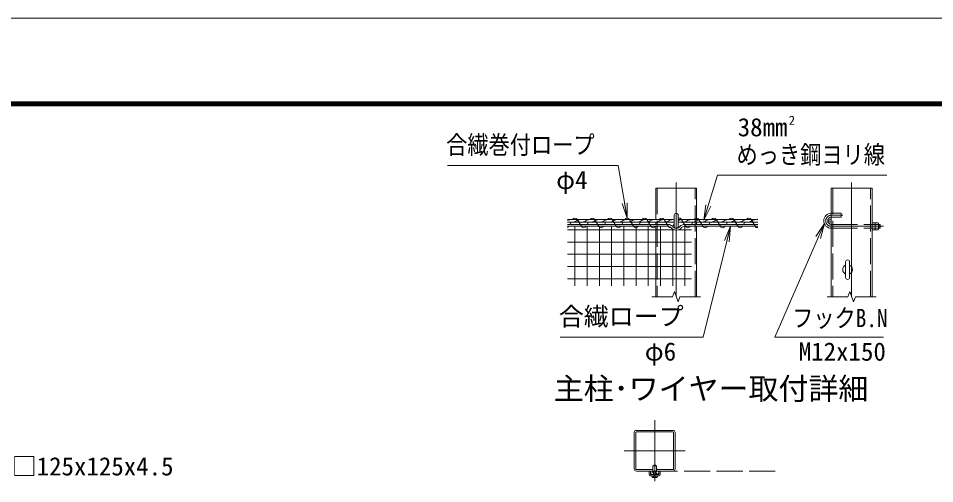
# Model space of a CAD drawing. Units: millimetres at full size; details may follow other scales. Extents: x -14700 to 14700, y -10395 to 10395.
# Drawn here: x 1215 to 9648, y 6109 to 10395 of the extents above; entities that cross this region are included whole.
import ezdxf
from ezdxf.enums import TextEntityAlignment as Align

# ---------------------------------------------------------------- set-up
doc = ezdxf.new("R2010")
doc.units = ezdxf.units.MM
doc.header["$LTSCALE"] = 40
doc.linetypes.add('DASHED', pattern=[7.5, 6, -1.5])
doc.linetypes.add('USER1', pattern=[50.8, 31.75, -6.35, 6.35, -6.35])
for name, color, linetype, lineweight in [('0-0_D-STR3', 3, 'Continuous', 13), ('0-1_D-STR1', 1, 'Continuous', 18), ('0-2_D-BMK', 2, 'USER1', 13), ('0-6_D-STR-DIM', 7, 'Continuous', 13), ('0-7_0', 7, 'Continuous', 18), ('0-9_D-STR-TXT', 7, 'Continuous', 13), ('0-A_D-TTL-TXT', 7, 'Continuous', 13), ('0-B_D-STR2', 7, 'Continuous', 13), ('0-C_D-TTL', 7, 'Continuous', 18)]:
    doc.layers.add(name, color=color, linetype=linetype, lineweight=lineweight)
doc.styles.add('ＭＳ ゴシック', font='')
doc.styles.get('ＭＳ ゴシック').set_extended_font_data('MS Gothic')

# ---------------------------------------------------------------- blocks, each defined once
blk = doc.blocks.new('_Open')
at = {"layer": '0-7_0'}
blk.add_line((-40, 6.67), (0, 0), dxfattribs=at)
blk.add_lwpolyline([(-40, -6.67), (0, 0), (-40, 0)], dxfattribs=at)

msp = doc.modelspace()

# ---------------------------------------------------------------- linework, layer by layer
at = {"layer": '0-0_D-STR3'}
for p, q in [((6269.34, 8542.12), (7251.34, 8542.12)), ((6269.34, 8518.12), (7251.34, 8518.12)), ((7251.34, 8581.12), (7251.34, 8479.12)), ((7287.34, 8581.12), (7287.34, 8479.12)), ((7287.34, 8542.12), (8019.34, 8542.12)), ((7287.34, 8518.12), (8019.34, 8518.12)), ((7196.48, 8497.12), (6269.34, 8497.12)), ((7195.22, 8479.12), (6269.34, 8479.12)), ((7342.2, 8497.12), (8019.34, 8497.12)), ((7343.46, 8479.12), (8019.34, 8479.12)), ((9071.38, 8511.97), (9071.38, 8446.27)), ((9071.38, 8511.97), (9098.98, 8511.97)), ((9071.38, 8495.54), (9098.98, 8495.54)), ((9071.38, 8462.69), (9098.98, 8462.69)), ((9071.38, 8446.27), (9098.98, 8446.27)), ((9101.38, 8511.97), (9101.38, 8446.27)), ((9101.38, 8511.97), (9128.98, 8511.97)), ((9101.38, 8504.97), (9101.38, 8453.27)), ((9101.38, 8495.54), (9128.98, 8495.54)), ((9101.38, 8462.69), (9128.98, 8462.69)), ((9101.38, 8446.27), (9128.98, 8446.27)), ((9131.38, 8504.97), (9131.38, 8453.27)), ((9131.38, 8497.12), (9143.54, 8497.12)), ((9131.38, 8494.28), (9146.38, 8494.28)), ((9131.38, 8461.12), (9143.54, 8461.12)), ((9146.38, 8494.28), (9143.54, 8497.12)), ((9143.54, 8497.12), (9143.54, 8461.12)), ((9146.38, 8494.28), (9146.38, 8463.96)), ((8827.63, 8008.87), (8827.63, 8151.37)), ((8865.13, 8008.87), (8865.13, 8151.37)), ((7054.62, 6224.49), (7054.92, 6271.59)), ((7087.92, 6271.59), (7054.92, 6271.59)), ((7059.42, 6274.29), (7063.02, 6277.89)), ((7059.42, 6274.29), (7083.42, 6274.29)), ((7059.42, 6271.59), (7059.42, 6274.29)), ((7061.67, 6271.59), (7061.67, 6276.54)), ((7063.02, 6277.89), (7079.82, 6277.89)), ((7083.42, 6274.29), (7079.82, 6277.89)), ((7081.17, 6271.59), (7081.17, 6276.54)), ((7083.42, 6271.59), (7083.42, 6274.29)), ((7087.92, 6271.59), (7088.22, 6224.49)), ((7019.82, 6224.49), (7032.42, 6224.49)), ((7019.82, 6194.49), (7019.82, 6224.49)), ((7032.42, 6195.99), (7032.42, 6224.49)), ((7032.42, 6181.89), (7110.42, 6181.89)), ((7033.92, 6194.49), (7108.92, 6194.49)), ((7048.9, 6181.89), (7048.9, 6168.08)), ((7048.9, 6181.89), (7093.93, 6181.89)), ((7052.52, 6165.99), (7048.9, 6168.08)), ((7052.52, 6165.99), (7090.32, 6165.99)), ((7059.42, 6194.49), (7059.42, 6224.49)), ((7060.16, 6181.89), (7060.16, 6168.08)), ((7061.67, 6194.49), (7061.67, 6224.49)), ((7081.17, 6194.49), (7081.17, 6224.49)), ((7082.68, 6181.89), (7082.68, 6168.08)), ((7083.42, 6194.49), (7083.42, 6224.49)), ((7090.32, 6165.99), (7093.93, 6168.08)), ((7093.93, 6181.89), (7093.93, 6168.08)), ((7110.42, 6195.99), (7110.42, 6224.49)), ((7110.42, 6224.49), (7123.02, 6224.49)), ((7123.02, 6194.49), (7123.02, 6224.49))]:
    msp.add_line(p, q, dxfattribs=at)
at = {"layer": '0-0_D-STR3', "color": 4}
for p, q in [((6302.1, 8518.12), (6289.67, 8497.12)), ((6358.96, 8542.12), (6396.27, 8479.12)), ((6462.01, 8518.12), (6449.57, 8497.12)), ((6518.87, 8542.12), (6556.17, 8479.12)), ((6621.91, 8518.12), (6609.48, 8497.12)), ((6678.77, 8542.12), (6716.08, 8479.12)), ((6781.82, 8518.12), (6769.38, 8497.12)), ((6838.67, 8542.12), (6875.98, 8479.12)), ((6941.72, 8518.12), (6929.29, 8497.12)), ((6998.58, 8542.12), (7035.89, 8479.12)), ((7101.62, 8518.12), (7089.19, 8497.12)), ((7158.48, 8542.12), (7195.79, 8479.12)), ((7318.39, 8542.12), (7355.69, 8479.12)), ((7421.43, 8518.12), (7409, 8497.12)), ((7478.29, 8542.12), (7515.6, 8479.12)), ((7581.34, 8518.12), (7568.9, 8497.12)), ((7638.19, 8542.12), (7675.5, 8479.12)), ((7741.24, 8518.12), (7728.81, 8497.12)), ((7798.1, 8542.12), (7835.41, 8479.12)), ((7901.15, 8518.12), (7888.71, 8497.12)), ((7958, 8542.12), (7995.31, 8479.12)), ((7251.34, 8500.91), (7238.43, 8479.12))]:
    msp.add_line(p, q, dxfattribs=at)
at = {"layer": '0-0_D-STR3', "linetype": 'DASHED'}
for p, q in [((8696.38, 8599.12), (8786.38, 8599.12)), ((8696.38, 8563.12), (8786.38, 8563.12)), ((8786.38, 8599.12), (8786.38, 8563.12)), ((8696.38, 8497.12), (9071.38, 8497.12)), ((8696.38, 8461.12), (9071.38, 8461.12))]:
    msp.add_line(p, q, dxfattribs=at)
at = {"layer": '0-0_D-STR3'}
for points in [[(6305.34, 8542.12), (6275.33, 8535.18), (6269.34, 8531.72)], [(6390.33, 8542.12), (6360.32, 8535.18), (6341.92, 8524.56), (6314.31, 8518.12)], [(6475.32, 8542.12), (6445.31, 8535.18), (6426.91, 8524.56), (6399.3, 8518.12)], [(6560.32, 8542.12), (6530.31, 8535.18), (6511.9, 8524.56), (6484.29, 8518.12)], [(6645.31, 8542.12), (6615.3, 8535.18), (6596.9, 8524.56), (6569.29, 8518.12)], [(6730.3, 8542.12), (6700.29, 8535.18), (6681.89, 8524.56), (6654.28, 8518.12)], [(6815.29, 8542.12), (6785.28, 8535.18), (6766.88, 8524.56), (6739.27, 8518.12)], [(6900.28, 8542.12), (6870.27, 8535.18), (6851.87, 8524.56), (6824.26, 8518.12)], [(6985.27, 8542.12), (6955.27, 8535.18), (6936.86, 8524.56), (6909.25, 8518.12)], [(7070.27, 8542.12), (7040.26, 8535.18), (7021.85, 8524.56), (6994.24, 8518.12)], [(7155.26, 8542.12), (7125.25, 8535.18), (7106.85, 8524.56), (7079.24, 8518.12)], [(7240.25, 8542.12), (7210.24, 8535.18), (7191.84, 8524.56), (7164.23, 8518.12)], [(7325.24, 8542.12), (7295.23, 8535.18), (7287.34, 8530.62)], [(7410.23, 8542.12), (7380.22, 8535.18), (7361.82, 8524.56), (7334.21, 8518.12)], [(7495.23, 8542.12), (7465.22, 8535.18), (7446.81, 8524.56), (7419.2, 8518.12)], [(7580.22, 8542.12), (7550.21, 8535.18), (7531.81, 8524.56), (7504.19, 8518.12)], [(7665.21, 8542.12), (7635.2, 8535.18), (7616.8, 8524.56), (7589.19, 8518.12)], [(7750.2, 8542.12), (7720.19, 8535.18), (7701.79, 8524.56), (7674.18, 8518.12)], [(7835.19, 8542.12), (7805.18, 8535.18), (7786.78, 8524.56), (7759.17, 8518.12)], [(7920.18, 8542.12), (7890.17, 8535.18), (7871.77, 8524.56), (7844.16, 8518.12)], [(8005.18, 8542.12), (7975.17, 8535.18), (7956.76, 8524.56), (7929.15, 8518.12)], [(9131.38, 8463.96), (9146.38, 8463.96), (9143.54, 8461.12)]]:
    msp.add_lwpolyline(points, dxfattribs=at)
for centre, radius in [((8684.38, 8530.12), 12), ((7041.42, 6215.49), 9), ((7096.92, 6210.99), 13.5)]:
    msp.add_circle(centre, radius, dxfattribs=at)
at = {"layer": '0-0_D-STR3', "color": 4}
for centre, start, end in [((6337.64, 8530.33), 28.93798, 151.06202), ((6497.54, 8530.33), 28.93798, 151.06202), ((6657.45, 8530.33), 28.93798, 151.06202), ((6817.35, 8530.33), 28.93798, 151.06202), ((6977.26, 8530.33), 28.93798, 151.06202), ((7137.16, 8530.33), 28.93798, 151.06202), ((7297.06, 8530.33), 28.93798, 113.52174), ((7456.97, 8530.33), 28.93798, 151.06202), ((7616.87, 8530.33), 28.93798, 151.06202), ((7776.78, 8530.33), 28.93798, 151.06202), ((7936.68, 8530.33), 28.93798, 151.06202), ((6257.69, 8490.91), 298.5737, 331.06202), ((6417.59, 8490.91), 208.93798, 331.06202), ((6577.5, 8490.91), 208.93798, 331.06202), ((6737.4, 8490.91), 208.93798, 331.06202), ((6897.3, 8490.91), 208.93798, 331.06202), ((7057.21, 8490.91), 208.93798, 331.06202), ((7217.11, 8490.91), 208.93798, 278.73734), ((7377.02, 8490.91), 208.93798, 331.06202), ((7536.92, 8490.91), 208.93798, 331.06202), ((7696.82, 8490.91), 208.93798, 331.06202), ((7856.73, 8490.91), 208.93798, 331.06202), ((8016.63, 8490.91), 208.93798, 276.37941)]:
    msp.add_arc(centre, 24.36, start, end, dxfattribs=at)
at = {"layer": '0-0_D-STR3'}
for centre, radius, start, end in [((7269.34, 8581.12), 18, 0, 180), ((8696.38, 8530.12), 69, 90, 270), ((8696.38, 8530.12), 33, 90, 270), ((7187.9, 8431.18), 48.49, 47.06511, 81.32471), ((7187.9, 8431.18), 66.49, 46.13331, 82.59331), ((7273.06, 8512.16), 69.17, 220.94329, 266.91465), ((7273.06, 8512.16), 51.17, 220.2105, 265.8277), ((7217.11, 8490.91), 24.36, 323.06212, 331.06202), ((7269.34, 8479.12), 18, 180, 0), ((7265.62, 8512.16), 51.17, 274.1723, 319.7895), ((7265.62, 8512.16), 69.17, 273.08535, 318.90015), ((7350.78, 8431.18), 66.49, 97.40669, 133.86669), ((7350.78, 8431.18), 48.49, 98.67529, 132.93489), ((9086.43, 8503.76), 14.99, 326.78843, 33.21157), ((9043.97, 8479.12), 57.41, 343.37369, 16.62631), ((9086.43, 8454.48), 14.99, 326.78843, 33.21157), ((9116.43, 8503.76), 14.99, 326.78843, 33.21157), ((9073.97, 8479.12), 57.41, 343.37369, 16.62631), ((9116.43, 8454.48), 14.99, 326.78843, 33.21157), ((8846.38, 8080.12), 45, 114.62432, 245.37568), ((8846.38, 8151.37), 18.75, 0, 180), ((8846.38, 8080.12), 45, 294.62432, 65.37568), ((8846.38, 8008.87), 18.75, 180, 0), ((7032.42, 6194.49), 12.6, 180, 270), ((7033.92, 6195.99), 1.5, 180, 270), ((7033.92, 6195.99), 1.5, 180, 270), ((7054.53, 6176.3), 9.97, 235.61585, 304.38415), ((7071.42, 6203.59), 37.26, 252.4121, 287.5879), ((7088.31, 6176.3), 9.97, 235.61585, 304.38415), ((7108.92, 6195.99), 1.5, 270, 0), ((7110.42, 6194.49), 12.6, 270, 0)]:
    msp.add_arc(centre, radius, start, end, dxfattribs=at)
at = {"layer": '0-1_D-STR1', "linetype": 'DASHED'}
for p, q in [((7095.34, 8830.12), (7095.34, 7830.12)), ((7443.34, 7830.12), (7443.34, 8830.12)), ((8709.88, 8830.12), (8709.88, 7830.12)), ((9057.88, 7830.12), (9057.88, 8830.12))]:
    msp.add_line(p, q, dxfattribs=at)
at = {"layer": '0-1_D-STR1'}
for p, q in [((7456.84, 8542.12), (7456.84, 8830.12)), ((8696.38, 7830.12), (8696.38, 8830.12)), ((7081.84, 8518.12), (7081.84, 8497.12)), ((7456.84, 8497.12), (7456.84, 8518.12)), ((7081.84, 8479.12), (7081.84, 7830.12)), ((7456.84, 7830.12), (7456.84, 8479.12)), ((6883.92, 6580.29), (6883.92, 6243.69)), ((6897.42, 6580.29), (6897.42, 6243.69)), ((7239.72, 6599.49), (6903.12, 6599.49)), ((7239.72, 6585.99), (6903.12, 6585.99)), ((7245.42, 6243.69), (7245.42, 6580.29)), ((7258.92, 6243.69), (7258.92, 6580.29)), ((6903.12, 6237.99), (7054.7, 6237.99)), ((6903.12, 6224.49), (7239.72, 6224.49)), ((7088.13, 6237.99), (7239.72, 6237.99))]:
    msp.add_line(p, q, dxfattribs=at)
for points in [[(7456.84, 8830.12), (7081.84, 8830.12), (7081.84, 8542.12)], [(8696.38, 8830.12), (9071.38, 8830.12), (9071.38, 7830.12)]]:
    msp.add_lwpolyline(points, dxfattribs=at)
for centre, radius, start, end in [((6903.12, 6580.29), 19.2, 90, 180), ((6903.12, 6580.29), 5.7, 90, 180), ((7239.72, 6580.29), 19.2, 0, 90), ((7239.72, 6580.29), 5.7, 0, 90), ((6903.12, 6243.69), 19.2, 180, 270), ((6903.12, 6243.69), 5.7, 180, 270), ((7239.72, 6243.69), 19.2, 270, 0), ((7239.72, 6243.69), 5.7, 270, 0)]:
    msp.add_arc(centre, radius, start, end, dxfattribs=at)
at = {"layer": '0-2_D-BMK'}
for p, q in [((7269.34, 7830.12), (7269.34, 8883.12)), ((8883.88, 7830.12), (8883.88, 8883.12)), ((8802.81, 8581.12), (8696.38, 8581.12)), ((8696.38, 8479.12), (9176.38, 8479.12)), ((7071.42, 6130.74), (7071.42, 6693.24)), ((6790.17, 6411.99), (7352.67, 6411.99))]:
    msp.add_line(p, q, dxfattribs=at)
msp.add_arc((8696.38, 8530.12), 51, 90, 270, dxfattribs=at)
at = {"layer": '0-6_D-STR-DIM'}
for p, q in [((7252.03, 7877.69), (7234.71, 7830.12)), ((7286.65, 7782.55), (7252.03, 7877.69)), ((8866.56, 7877.69), (8849.25, 7830.12)), ((8901.19, 7782.55), (8866.56, 7877.69)), ((7044.34, 7830.12), (7234.71, 7830.12)), ((7303.97, 7830.12), (7286.65, 7782.55)), ((7303.97, 7830.12), (7494.34, 7830.12)), ((8658.88, 7830.12), (8849.25, 7830.12)), ((8918.51, 7830.12), (8901.19, 7782.55)), ((8918.51, 7830.12), (9108.88, 7830.12))]:
    msp.add_line(p, q, dxfattribs=at)
at = {"layer": '0-9_D-STR-TXT'}
for points in [[(5165.66, 9039.5), (6735.9, 9039.5), (6817.02, 8556.67)], [(9207.62, 8950.62), (7648.93, 8950.62), (7524.24, 8538.43)], [(6202.82, 7459.06), (7517.22, 7459.06), (7768.49, 8477.18)], [(9176.55, 7458.17), (8178.37, 7458.17), (8631.76, 8502.04)]]:
    msp.add_lwpolyline(points, dxfattribs=at)
at = {"layer": '0-B_D-STR2'}
for p, q in [((6269.34, 8446.88), (7250.17, 8446.88)), ((6337.1, 7930.12), (6337.1, 8479.12)), ((6449.6, 7930.12), (6449.6, 8479.12)), ((6562.1, 7930.12), (6562.1, 8479.12)), ((6674.6, 7930.12), (6674.6, 8479.12)), ((6787.1, 7930.12), (6787.1, 8479.12)), ((6899.6, 7930.12), (6899.6, 8479.12)), ((7012.1, 7930.12), (7012.1, 8479.12)), ((7124.6, 7930.12), (7124.6, 8479.12)), ((7237.1, 7930.12), (7237.1, 8453.07)), ((7288.51, 8446.88), (7410.88, 8446.88)), ((7349.6, 7930.12), (7349.6, 8479.12)), ((6269.34, 8334.38), (7410.88, 8334.38)), ((6269.34, 8221.88), (7410.88, 8221.88)), ((6269.34, 8109.38), (7410.88, 8109.38)), ((6269.34, 7996.88), (7410.88, 7996.88))]:
    msp.add_line(p, q, dxfattribs=at)
at = {"layer": '0-B_D-STR2', "linetype": 'DASHED'}
msp.add_line((7041.42, 6224.49), (8191.96, 6224.49), dxfattribs=at)
at = {"layer": '0-C_D-TTL', "color": 2}
msp.add_lwpolyline([(-14700, 10395), (14700, 10395), (14700, -10395), (-14700, -10395)], close=True, dxfattribs=at)
at = {"layer": '0-C_D-TTL'}
for points in [[(-13755, 9625), (13755, 9625), (13755, -9625), (-13755, -9625)], [(-13746.25, 9616.25), (13746.25, 9616.25), (13746.25, -9616.25), (-13746.25, -9616.25)], [(-13737.5, 9607.5), (13737.5, 9607.5), (13737.5, -9607.5), (-13737.5, -9607.5)], [(-13728.75, 9598.75), (13728.75, 9598.75), (13728.75, -9598.75), (-13728.75, -9598.75)], [(-13720, 9590), (13720, 9590), (13720, -9590), (-13720, -9590)]]:
    msp.add_lwpolyline(points, close=True, dxfattribs=at)

# ---------------------------------------------------------------- block references
at = {"layer": '0-9_D-STR-TXT', "xscale": 3.5, "yscale": 3.5}
for p, rotation in [((6817.35, 8554.7), 279.5368), ((7523.66, 8536.52), 253.16926), ((7768.97, 8479.12), 76.1366), ((8632.56, 8503.88), 66.52293)]:
    msp.add_blockref('_Open', p, dxfattribs=dict(at, rotation=rotation))

# ---------------------------------------------------------------- texts
at = {"layer": '0-9_D-STR-TXT', "style": 'ＭＳ ゴシック'}
for s, height, p in [('38mm', 168.3, (7835.15, 9257.69)), ('2', 84.16, (8305.59, 9388.69)), ('φ4', 168.3, (6164.32, 8772.08)), ('合繊ロープ', 168.3, (6189.49, 7515.1)), ('φ6', 168.3, (6980.1, 7191.64)), ('M12x150', 168.3, (8397.15, 7190.75)), ('柱 □125x125x4.5', 168.3, (810.38, 6133.92))]:
    msp.add_text(s, height=height, dxfattribs=at).set_placement(p, align=Align.BOTTOM_LEFT)
at = {"layer": '0-9_D-STR-TXT', "style": 'ＭＳ ゴシック', "width": 0.85}
for s, p in [('合繊巻付ロープ', (5152.34, 9095.54)), ('めっき鋼ヨリ線', (7824.49, 9004.45)), ('フックB.N', (8336.17, 7500))]:
    msp.add_text(s, height=168.3, dxfattribs=at).set_placement(p, align=Align.BOTTOM_LEFT)
at = {"layer": '0-A_D-TTL-TXT', "style": 'ＭＳ ゴシック'}
msp.add_text('主柱･ワイヤー取付詳細', height=202.1, dxfattribs=at).set_placement((6142.62, 6822.29), align=Align.BOTTOM_LEFT)

doc.saveas('drawing.dxf')
